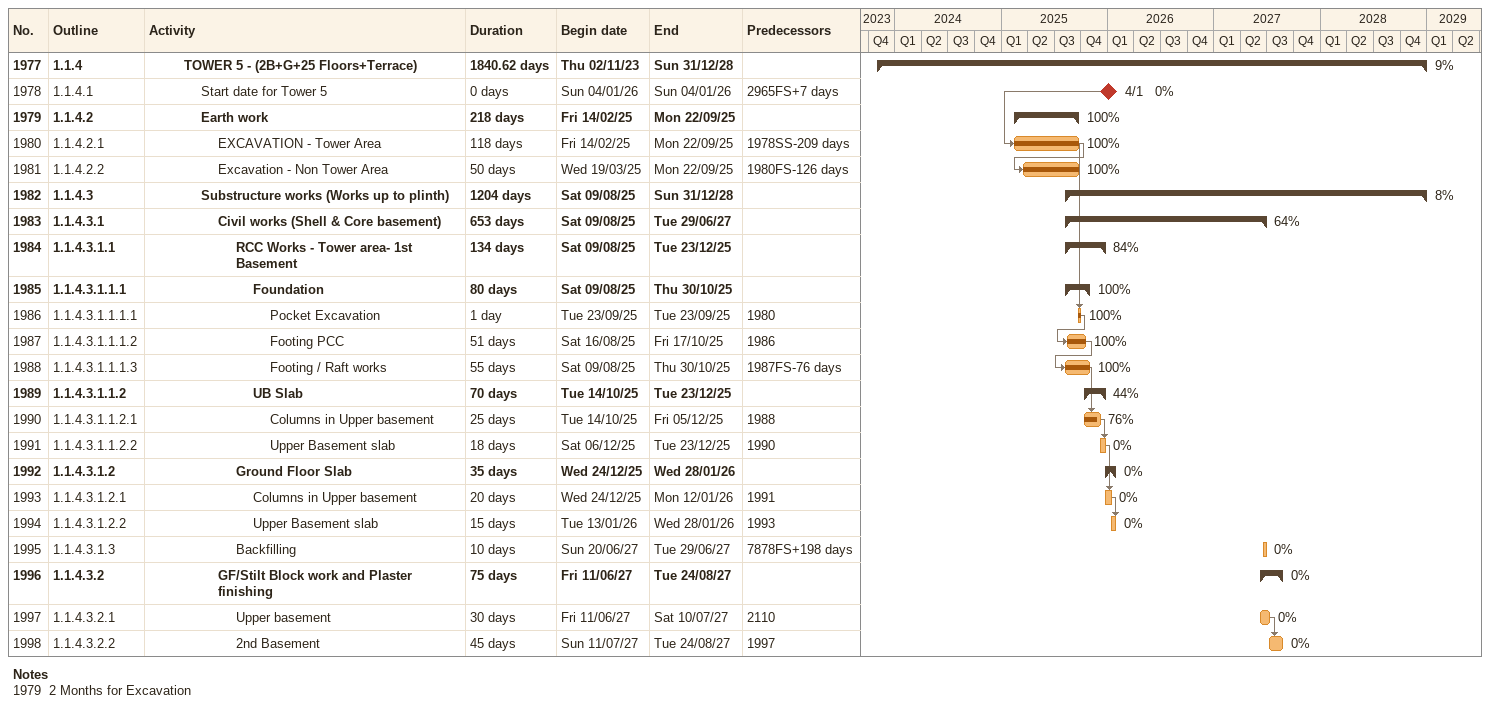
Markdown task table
| ID | WBS | Task | Duration | Start | Finish | Predecessors | % complete |
|---|---|---|---|---|---|---|---|
| 1977 | 1.1.4 | **TOWER 5 - (2B+G+25 Floors+Terrace)** | 1840.62d | 2023-11-02 | 2028-12-31 |  | 9 |
| 1978 | 1.1.4.1 | Start date for Tower 5 | 0d | 2026-01-04 | 2026-01-04 | 2965FS+7d | 0 |
| 1979 | 1.1.4.2 | **Earth work** | 218d | 2025-02-14 | 2025-09-22 |  | 100 |
| 1980 | 1.1.4.2.1 | EXCAVATION - Tower Area | 118d | 2025-02-14 | 2025-09-22 | 1978SS-209d | 100 |
| 1981 | 1.1.4.2.2 | Excavation - Non Tower Area | 50d | 2025-03-19 | 2025-09-22 | 1980FS-126d | 100 |
| 1982 | 1.1.4.3 | **Substructure works (Works up to plinth)** | 1204d | 2025-08-09 | 2028-12-31 |  | 8 |
| 1983 | 1.1.4.3.1 | **Civil works (Shell & Core basement)** | 653d | 2025-08-09 | 2027-06-29 |  | 64 |
| 1984 | 1.1.4.3.1.1 | **RCC Works - Tower area- 1st Basement** | 134d | 2025-08-09 | 2025-12-23 |  | 84 |
| 1985 | 1.1.4.3.1.1.1 | **Foundation** | 80d | 2025-08-09 | 2025-10-30 |  | 100 |
| 1986 | 1.1.4.3.1.1.1.1 | Pocket Excavation | 1d | 2025-09-23 | 2025-09-23 | 1980 | 100 |
| 1987 | 1.1.4.3.1.1.1.2 | Footing PCC | 51d | 2025-08-16 | 2025-10-17 | 1986 | 100 |
| 1988 | 1.1.4.3.1.1.1.3 | Footing / Raft works | 55d | 2025-08-09 | 2025-10-30 | 1987FS-76d | 100 |
| 1989 | 1.1.4.3.1.1.2 | **UB Slab** | 70d | 2025-10-14 | 2025-12-23 |  | 44 |
| 1990 | 1.1.4.3.1.1.2.1 | Columns in Upper basement | 25d | 2025-10-14 | 2025-12-05 | 1988 | 76 |
| 1991 | 1.1.4.3.1.1.2.2 | Upper Basement slab | 18d | 2025-12-06 | 2025-12-23 | 1990 | 0 |
| 1992 | 1.1.4.3.1.2 | **Ground Floor Slab** | 35d | 2025-12-24 | 2026-01-28 |  | 0 |
| 1993 | 1.1.4.3.1.2.1 | Columns in Upper basement | 20d | 2025-12-24 | 2026-01-12 | 1991 | 0 |
| 1994 | 1.1.4.3.1.2.2 | Upper Basement slab | 15d | 2026-01-13 | 2026-01-28 | 1993 | 0 |
| 1995 | 1.1.4.3.1.3 | Backfilling | 10d | 2027-06-20 | 2027-06-29 | 7878FS+198d | 0 |
| 1996 | 1.1.4.3.2 | **GF/Stilt Block work and Plaster finishing** | 75d | 2027-06-11 | 2027-08-24 |  | 0 |
| 1997 | 1.1.4.3.2.1 | Upper basement | 30d | 2027-06-11 | 2027-07-10 | 2110 | 0 |
| 1998 | 1.1.4.3.2.2 | 2nd Basement | 45d | 2027-07-11 | 2027-08-24 | 1997 | 0 |

Notes
- 1979: 2 Months for Excavation
